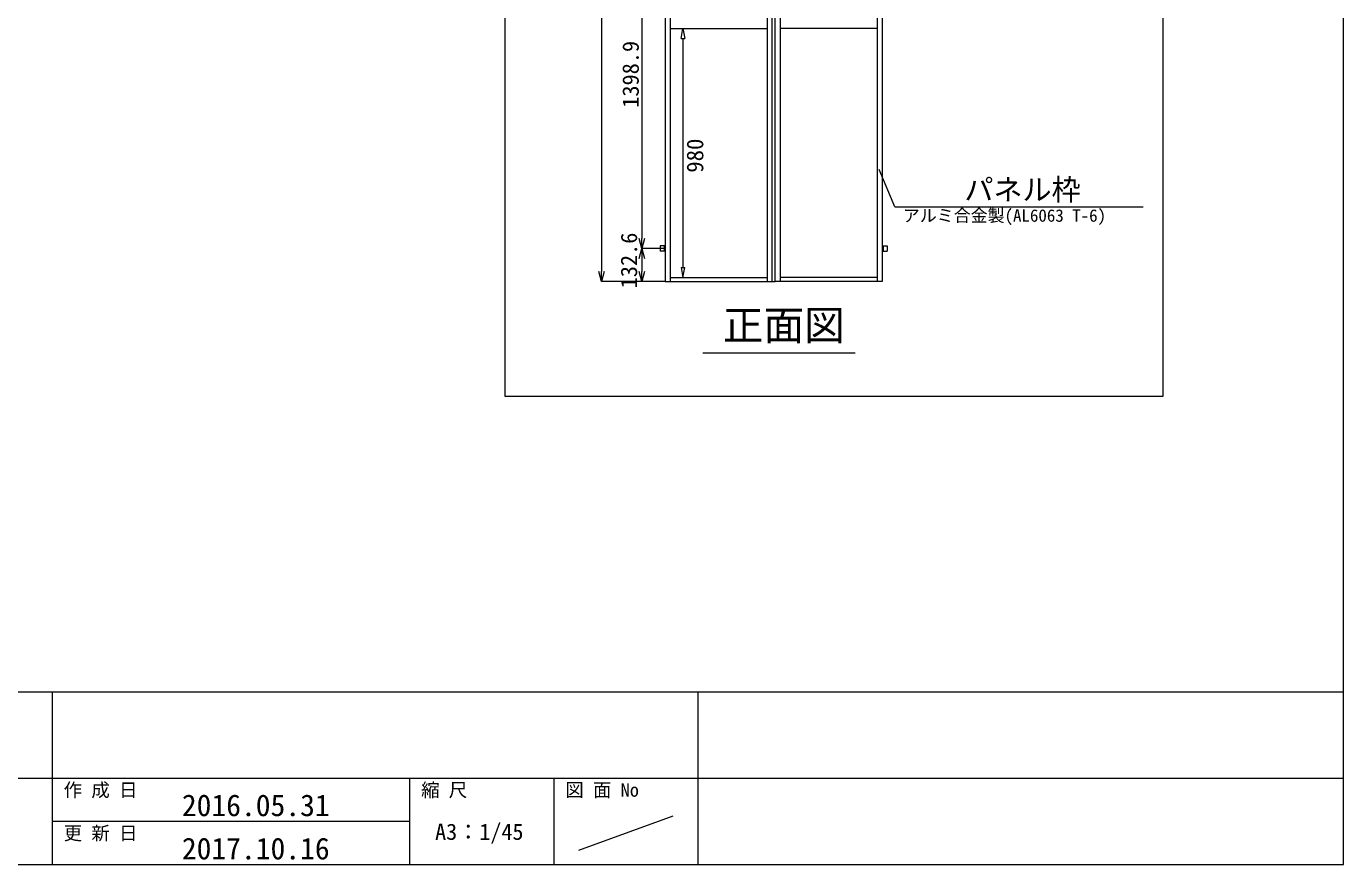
# Model space of a CAD drawing. Units: millimetres, scale not verified. Extents: x -9305 to 9305, y -6415 to 6415.
# Drawn here: x 4023 to 9305, y -6415 to -3053 of the extents above; entities that cross this region are included whole.
import ezdxf
from ezdxf.enums import TextEntityAlignment as Align

# ---------------------------------------------------------------- set-up
doc = ezdxf.new("R2010")
doc.units = ezdxf.units.MM
doc.header["$LTSCALE"] = 40
for name, color, linetype, lineweight in [('0-0_0', 7, 'Continuous', 9), ('0-8_TEXT', 7, 'Continuous', 9), ('0-A_図面枠', 7, 'Continuous', 9), ('0-B_寸法', 7, 'Continuous', 9)]:
    doc.layers.add(name, color=color, linetype=linetype, lineweight=lineweight)
doc.styles.add('ＭＳ ゴシック', font='')
doc.styles.get('ＭＳ ゴシック').set_extended_font_data('MS Gothic')

msp = doc.modelspace()

# ---------------------------------------------------------------- linework, layer by layer
at = {"layer": '0-0_0'}
for p, q in [((6604.82, -1014), (6604.82, -4077.06)), ((6992.93, -1014), (6992.93, -4077.06)), ((7012.82, -4077.06), (7012.82, -1014)), ((7045.66, -1014), (7045.66, -4077.06)), ((7433.78, -1014), (7433.78, -4077.06)), ((6604.82, -3061.64), (6992.93, -3061.64)), ((7433.78, -3061.64), (7045.66, -3061.64)), ((6563.96, -3934.26), (6563.96, -3954.66)), ((6584.42, -3934.26), (6563.96, -3934.26)), ((6584.42, -3954.66), (6563.96, -3954.66)), ((6580.31, -3934.26), (6580.31, -3954.66)), ((7454.18, -3934.26), (7474.63, -3934.26)), ((7454.18, -3954.66), (7474.63, -3954.66)), ((7458.28, -3934.26), (7458.28, -3954.66)), ((7474.63, -3934.26), (7474.63, -3954.66)), ((6604.82, -4061.24), (6992.93, -4061.24)), ((7433.78, -4061.24), (7045.66, -4061.24)), ((7012.82, -4077.06), (7025.78, -4077.06))]:
    msp.add_line(p, q, dxfattribs=at)
msp.add_lwpolyline([(5942.88, -159.36), (8579.57, -159.36), (8579.57, -4538.21), (5942.88, -4538.21)], close=True, dxfattribs=at)
for points in [[(6584.42, -1014), (6584.42, -4077.06), (7012.82, -4077.06)], [(7454.18, -1014), (7454.18, -4077.06), (7025.78, -4077.06), (7025.78, -1014)]]:
    msp.add_lwpolyline(points, dxfattribs=at)
at = {"layer": '0-8_TEXT'}
for p, q in [((7505.3, -3777.84), (7441.95, -3627.5)), ((7505.3, -3777.84), (8500.37, -3777.84)), ((6734.76, -4362.35), (7346.1, -4362.35))]:
    msp.add_line(p, q, dxfattribs=at)
at = {"layer": '0-A_図面枠'}
for p, q in [((-9304.61, -5721.47), (9304.61, -5721.47)), ((4126.39, -5721.47), (4126.39, -6414.98)), ((6715.5, -5721.47), (6715.5, -6414.98)), ((1537.28, -6068.22), (9304.61, -6068.22)), ((5559.65, -6068.22), (5559.65, -6414.98)), ((6137.57, -6068.22), (6137.57, -6414.98)), ((6237.42, -6356.6), (6615.65, -6219.06)), ((5559.65, -6241.6), (4126.39, -6241.6))]:
    msp.add_line(p, q, dxfattribs=at)
msp.add_lwpolyline([(-9304.61, -6414.98), (9304.61, -6414.98), (9304.61, 6414.98), (-9304.61, 6414.98)], close=True, dxfattribs=at)
at = {"layer": '0-B_寸法'}
for p, q in [((6329.36, -1054), (6329.36, -4037.06)), ((6490.64, -2585.52), (6490.64, -3904.46)), ((6655.72, -3102.44), (6655.72, -4020.44)), ((6490.64, -3944.46), (6490.64, -3904.46)), ((6582.42, -3944.46), (6489.64, -3944.46)), ((6490.64, -3944.46), (6490.64, -3984.46)), ((6490.64, -3984.46), (6490.64, -4037.06)), ((6329.36, -4077.06), (6329.36, -4037.06)), ((6490.64, -4077.06), (6490.64, -4037.06)), ((6582.42, -4077.06), (6328.36, -4077.06))]:
    msp.add_line(p, q, dxfattribs=at)
at = {"layer": '0-B_寸法', "color": 134}
for p, q in [((6648.92, -3102.44), (6655.72, -3061.64)), ((6655.72, -3061.64), (6662.52, -3102.44)), ((6648.92, -3102.44), (6662.52, -3102.44)), ((6648.92, -4020.44), (6655.72, -4061.24)), ((6648.92, -4020.44), (6662.52, -4020.44)), ((6655.72, -4061.24), (6662.52, -4020.44))]:
    msp.add_line(p, q, dxfattribs=at)
at = {"layer": '0-B_寸法'}
for points in [[(6501.36, -3904.46), (6490.64, -3944.46), (6479.92, -3904.46)], [(6479.92, -3984.46), (6490.64, -3944.46), (6501.36, -3984.46)], [(6340.08, -4037.06), (6329.36, -4077.06), (6318.64, -4037.06)], [(6501.36, -4037.06), (6490.64, -4077.06), (6479.92, -4037.06)]]:
    msp.add_lwpolyline(points, dxfattribs=at)

# ---------------------------------------------------------------- texts
at = {"layer": '0-8_TEXT', "style": 'ＭＳ ゴシック'}
for s, height, p in [('パネル枠', 85.44, (7783.81, -3776.43)), ('アルミ合金製(AL6063 T-6)', 49.84, (7537.19, -3851.94)), ('正面図', 119.6, (6815.36, -4347.7))]:
    msp.add_text(s, height=height, dxfattribs=at).set_placement(p, align=Align.BOTTOM_LEFT)
at = {"layer": '0-A_図面枠', "style": 'ＭＳ ゴシック'}
for s, height, p in [('作 成 日\u3000', 54.23, (4172.62, -6158.84)), ('縮 尺', 54.23, (5605.88, -6158.84)), ('図 面 No', 54.23, (6183.81, -6158.84)), ('2016.05.31', 87.12, (4646.41, -6246.68)), ('更 新 日\u3000', 54.23, (4172.62, -6332.22)), ('A3：1/45', 65.08, (5661.74, -6335.1)), ('2017.10.16', 87.12, (4646.41, -6420.06))]:
    msp.add_text(s, height=height, dxfattribs=at).set_placement(p, align=Align.BOTTOM_LEFT)
at = {"layer": '0-B_寸法', "style": 'ＭＳ ゴシック'}
for s, height, p in [('1398.9', 65.69, (6498.12, -3379.9)), ('980', 67, (6757.24, -3640.35)), ('132.6', 65.69, (6491.46, -4104.07))]:
    msp.add_text(s, height=height, rotation=90, dxfattribs=at).set_placement(p, align=Align.BOTTOM_LEFT)

doc.saveas('drawing.dxf')
